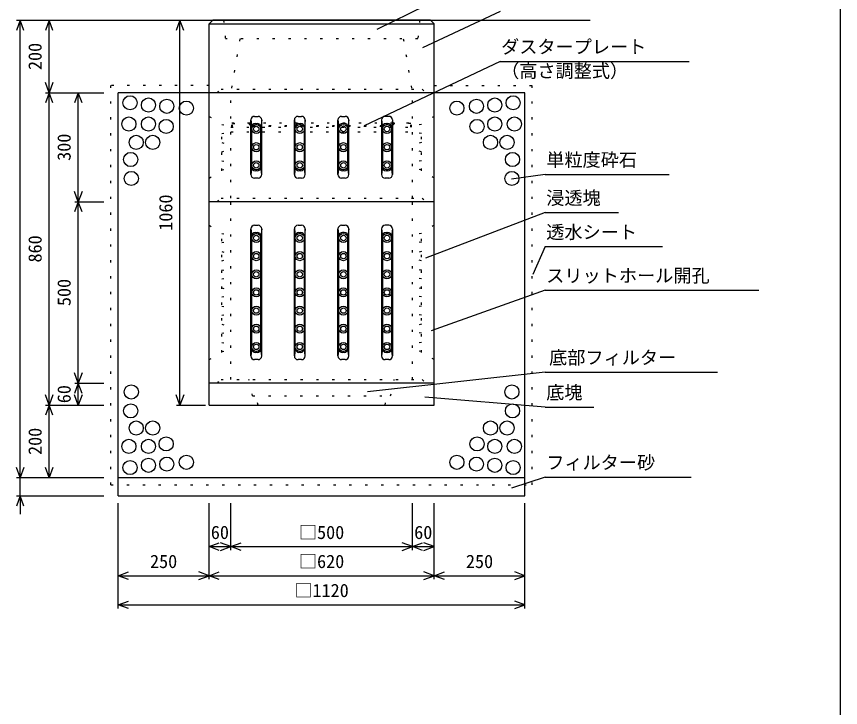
# Model space of a CAD drawing. Units: millimetres, scale not verified. Extents: x -10500 to 10500, y -7425 to 7425.
# Drawn here: x 5981 to 8250, y 2753 to 4656 of the extents above; entities that cross this region are included whole.
import ezdxf
from ezdxf.enums import TextEntityAlignment as Align

# ---------------------------------------------------------------- set-up
doc = ezdxf.new("R2010")
doc.units = ezdxf.units.MM
doc.header["$LTSCALE"] = 25
doc.linetypes.add('DOTTED', pattern=[1.75, 0.25, -1.5])
for name, color, linetype, lineweight in [('0-1_DIM', 7, 'Continuous', 25), ('0-3_HATCH', 6, 'Continuous', 25), ('0-5_OUTLINE', 3, 'Continuous', 25), ('0-6_OUTLINE2', 4, 'DOTTED', 25), ('0-7_TXT', 7, 'Continuous', 25)]:
    doc.layers.add(name, color=color, linetype=linetype, lineweight=lineweight)
doc.styles.add('ＭＳ ゴシック', font='')
doc.styles.get('ＭＳ ゴシック').set_extended_font_data('MS Gothic')

msp = doc.modelspace()

# ---------------------------------------------------------------- linework, layer by layer
at = {"layer": '0-1_DIM'}
for p, q in [((5981.02, 4645.69), (7561.02, 4645.69)), ((5991.02, 3385.69), (5991.02, 4645.69)), ((6071.02, 4445.69), (6071.02, 4645.69)), ((6071.02, 4445.69), (6071.02, 4645.69)), ((6431.02, 3585.69), (6431.02, 4645.69)), ((6061.02, 4445.69), (6221.02, 4445.69)), ((6071.02, 3585.69), (6071.02, 4445.69)), ((6151.02, 4145.69), (6151.02, 4445.69)), ((6141.02, 4145.69), (6221.02, 4145.69)), ((6151.02, 3645.69), (6151.02, 4145.69)), ((6141.02, 3645.69), (6221.02, 3645.69)), ((6141.02, 3645.69), (6221.02, 3645.69)), ((6151.02, 3585.69), (6151.02, 3645.69)), ((6061.02, 3585.69), (6221.02, 3585.69)), ((6071.02, 3385.69), (6071.02, 3585.69)), ((6421.02, 3585.69), (6501.02, 3585.69)), ((5981.02, 3385.69), (6221.02, 3385.69)), ((5991.02, 3335.69), (5991.02, 3385.69)), ((5981.02, 3335.69), (6221.02, 3335.69)), ((5991.02, 3335.69), (5991.02, 3284.89)), ((6261.02, 3025.69), (6261.02, 3315.69)), ((6511.02, 3105.69), (6511.02, 3315.69)), ((6571.02, 3185.69), (6571.02, 3315.69)), ((7071.02, 3185.69), (7071.02, 3315.69)), ((7131.02, 3105.69), (7131.02, 3315.69)), ((7381.02, 3025.69), (7381.02, 3315.69)), ((6511.02, 3195.69), (6571.02, 3195.69)), ((6571.02, 3195.69), (7071.02, 3195.69)), ((7071.02, 3195.69), (7131.02, 3195.69)), ((7131.02, 3115.69), (7381.02, 3115.69)), ((6261.02, 3035.69), (7381.02, 3035.69))]:
    msp.add_line(p, q, dxfattribs=at)
for points in [[(6001.28, 4617.5), (5991.02, 4645.69), (5980.76, 4617.5)], [(6081.28, 4617.5), (6071.02, 4645.69), (6060.76, 4617.5)], [(6441.28, 4617.5), (6431.02, 4645.69), (6420.76, 4617.5)], [(6081.28, 4473.88), (6071.02, 4445.69), (6060.76, 4473.88)], [(6081.28, 4417.5), (6071.02, 4445.69), (6060.76, 4417.5)], [(6161.28, 4417.5), (6151.02, 4445.69), (6140.76, 4417.5)], [(6161.28, 4173.88), (6151.02, 4145.69), (6140.76, 4173.88)], [(6161.28, 4117.5), (6151.02, 4145.69), (6140.76, 4117.5)], [(6161.28, 3673.88), (6151.02, 3645.69), (6140.76, 3673.88)], [(6161.28, 3617.5), (6151.02, 3645.69), (6140.76, 3617.5)], [(6081.28, 3613.88), (6071.02, 3585.69), (6060.76, 3613.88)], [(6161.28, 3613.88), (6151.02, 3585.69), (6140.76, 3613.88)], [(6441.28, 3613.88), (6431.02, 3585.69), (6420.76, 3613.88)], [(6081.28, 3557.5), (6071.02, 3585.69), (6060.76, 3557.5)], [(6001.28, 3413.88), (5991.02, 3385.69), (5980.76, 3413.88)], [(6081.28, 3413.88), (6071.02, 3385.69), (6060.76, 3413.88)], [(6001.28, 3307.5), (5991.02, 3335.69), (5980.76, 3307.5)], [(6539.21, 3185.43), (6511.02, 3195.69), (6539.21, 3205.95)], [(6542.83, 3185.43), (6571.02, 3195.69), (6542.83, 3205.95)], [(6599.21, 3185.43), (6571.02, 3195.69), (6599.21, 3205.95)], [(7042.83, 3185.43), (7071.02, 3195.69), (7042.83, 3205.95)], [(7099.21, 3185.43), (7071.02, 3195.69), (7099.21, 3205.95)], [(7102.83, 3185.43), (7131.02, 3195.69), (7102.83, 3205.95)], [(6289.21, 3105.43), (6261.02, 3115.69), (6289.21, 3125.95)], [(6261.02, 3115.69), (6511.02, 3115.69), (7131.02, 3115.69)], [(6482.83, 3105.43), (6511.02, 3115.69), (6482.83, 3125.95)], [(6539.21, 3105.43), (6511.02, 3115.69), (6539.21, 3125.95)], [(7102.83, 3105.43), (7131.02, 3115.69), (7102.83, 3125.95)], [(7159.21, 3105.43), (7131.02, 3115.69), (7159.21, 3125.95)], [(7352.83, 3105.43), (7381.02, 3115.69), (7352.83, 3125.95)], [(6289.21, 3025.43), (6261.02, 3035.69), (6289.21, 3045.95)], [(7352.83, 3025.43), (7381.02, 3035.69), (7352.83, 3045.95)]]:
    msp.add_lwpolyline(points, dxfattribs=at)
at = {"layer": '0-3_HATCH'}
for centre in [(6293.58, 4417.98), (6344.13, 4411.74), (6394.64, 4408.37), (7247.4, 4408.37), (7297.91, 4411.74), (7348.46, 4417.98), (6448.53, 4403.32), (7193.51, 4403.32), (6290.24, 4359.54), (6344.13, 4359.54), (6392.96, 4352.81), (7249.08, 4352.81), (7297.91, 4359.54), (7351.8, 4359.54), (6310.45, 4309.03), (6355.91, 4309.03), (7286.13, 4309.03), (7331.59, 4309.03), (6295.3, 4261.88), (7346.74, 4261.88), (6296.98, 4209.68), (7345.06, 4209.68), (6296.98, 3621.7), (7345.06, 3621.7), (6295.3, 3569.5), (7346.74, 3569.5), (6310.45, 3522.36), (6355.91, 3522.36), (7286.13, 3522.36), (7331.59, 3522.36), (6392.96, 3478.58), (7249.08, 3478.58), (6290.24, 3471.84), (6344.13, 3471.84), (7297.91, 3471.84), (7351.8, 3471.84), (6293.58, 3413.4), (6344.13, 3419.64), (6394.64, 3423.01), (6448.53, 3428.06), (7193.51, 3428.06), (7247.4, 3423.01), (7297.91, 3419.64), (7348.46, 3413.4)]:
    msp.add_circle(centre, 19.49, dxfattribs=at)
at = {"layer": '0-5_OUTLINE'}
for p, q in [((6511.02, 4635.69), (6521.02, 4645.69)), ((6511.02, 4635.69), (7131.02, 4635.69)), ((6511.02, 3585.69), (6511.02, 4635.69)), ((7121.02, 4645.69), (6521.02, 4645.69)), ((7121.02, 4645.69), (7131.02, 4635.69)), ((7131.02, 3585.69), (7131.02, 4635.69)), ((7381.02, 4445.69), (6261.02, 4445.69)), ((6261.02, 3335.69), (6261.02, 4445.69)), ((7381.02, 3335.69), (7381.02, 4445.69)), ((6636.02, 4380.69), (6646.02, 4380.69)), ((6756.02, 4380.69), (6766.02, 4380.69)), ((6876.02, 4380.69), (6886.02, 4380.69)), ((7006.02, 4380.69), (6996.02, 4380.69)), ((6626.02, 4370.69), (6628.52, 4350.69)), ((6626.02, 4220.69), (6626.02, 4370.69)), ((6638.52, 4360.69), (6643.52, 4360.69)), ((6656.02, 4370.69), (6653.52, 4350.69)), ((6656.02, 4220.69), (6656.02, 4370.69)), ((6746.02, 4370.69), (6748.52, 4350.69)), ((6746.02, 4220.69), (6746.02, 4370.69)), ((6758.52, 4360.69), (6763.52, 4360.69)), ((6776.02, 4370.69), (6773.52, 4350.69)), ((6776.02, 4220.69), (6776.02, 4370.69)), ((6866.02, 4370.69), (6868.52, 4350.69)), ((6866.02, 4220.69), (6866.02, 4370.69)), ((6883.52, 4360.69), (6878.52, 4360.69)), ((6896.02, 4370.69), (6893.52, 4350.69)), ((6896.02, 4220.69), (6896.02, 4370.69)), ((6986.02, 4370.69), (6988.52, 4350.69)), ((6986.02, 4370.69), (6986.02, 4220.69)), ((6998.52, 4360.69), (7003.52, 4360.69)), ((7016.02, 4370.69), (7013.52, 4350.69)), ((7016.02, 4370.69), (7016.02, 4220.69)), ((6628.52, 4240.69), (6628.52, 4350.69)), ((6653.52, 4240.69), (6653.52, 4350.69)), ((6748.52, 4240.69), (6748.52, 4350.69)), ((6773.52, 4240.69), (6773.52, 4350.69)), ((6868.52, 4240.69), (6868.52, 4350.69)), ((6893.52, 4240.69), (6893.52, 4350.69)), ((6988.52, 4350.69), (6988.52, 4240.69)), ((7013.52, 4350.69), (7013.52, 4240.69)), ((6628.52, 4240.69), (6626.02, 4220.69)), ((6643.52, 4230.69), (6638.52, 4230.69)), ((6656.02, 4220.69), (6653.52, 4240.69)), ((6748.52, 4240.69), (6746.02, 4220.69)), ((6763.52, 4230.69), (6758.52, 4230.69)), ((6776.02, 4220.69), (6773.52, 4240.69)), ((6868.52, 4240.69), (6866.02, 4220.69)), ((6883.52, 4230.69), (6878.52, 4230.69)), ((6896.02, 4220.69), (6893.52, 4240.69)), ((6988.52, 4240.69), (6986.02, 4220.69)), ((7003.52, 4230.69), (6998.52, 4230.69)), ((7016.02, 4220.69), (7013.52, 4240.69)), ((6646.02, 4210.69), (6636.02, 4210.69)), ((6766.02, 4210.69), (6756.02, 4210.69)), ((6886.02, 4210.69), (6876.02, 4210.69)), ((7006.02, 4210.69), (6996.02, 4210.69)), ((7131.02, 4145.69), (6511.02, 4145.69)), ((6626.02, 3720.69), (6626.02, 4070.69)), ((6626.02, 4070.69), (6628.52, 4050.69)), ((6636.02, 4080.69), (6646.02, 4080.69)), ((6656.02, 4070.69), (6653.52, 4050.69)), ((6656.02, 3720.69), (6656.02, 4070.69)), ((6746.02, 3720.69), (6746.02, 4070.69)), ((6746.02, 4070.69), (6748.52, 4050.69)), ((6756.02, 4080.69), (6766.02, 4080.69)), ((6776.02, 4070.69), (6773.52, 4050.69)), ((6776.02, 3720.69), (6776.02, 4070.69)), ((6866.02, 3720.69), (6866.02, 4070.69)), ((6866.02, 4070.69), (6868.52, 4050.69)), ((6876.02, 4080.69), (6886.02, 4080.69)), ((6896.02, 4070.69), (6893.52, 4050.69)), ((6896.02, 3720.69), (6896.02, 4070.69)), ((6986.02, 4070.69), (6986.02, 3720.69)), ((6986.02, 4070.69), (6988.52, 4050.69)), ((7006.02, 4080.69), (6996.02, 4080.69)), ((7016.02, 4070.69), (7013.52, 4050.69)), ((7016.02, 4070.69), (7016.02, 3720.69)), ((6628.52, 3740.69), (6628.52, 4050.69)), ((6638.52, 4060.69), (6643.52, 4060.69)), ((6653.52, 3740.69), (6653.52, 4050.69)), ((6748.52, 3740.69), (6748.52, 4050.69)), ((6758.52, 4060.69), (6763.52, 4060.69)), ((6773.52, 3740.69), (6773.52, 4050.69)), ((6868.52, 3740.69), (6868.52, 4050.69)), ((6883.52, 4060.69), (6878.52, 4060.69)), ((6893.52, 3740.69), (6893.52, 4050.69)), ((6988.52, 4050.69), (6988.52, 3740.69)), ((6998.52, 4060.69), (7003.52, 4060.69)), ((7013.52, 4050.69), (7013.52, 3740.69)), ((6628.52, 3740.69), (6626.02, 3720.69)), ((6643.52, 3730.69), (6638.52, 3730.69)), ((6656.02, 3720.69), (6653.52, 3740.69)), ((6748.52, 3740.69), (6746.02, 3720.69)), ((6763.52, 3730.69), (6758.52, 3730.69)), ((6776.02, 3720.69), (6773.52, 3740.69)), ((6868.52, 3740.69), (6866.02, 3720.69)), ((6883.52, 3730.69), (6878.52, 3730.69)), ((6896.02, 3720.69), (6893.52, 3740.69)), ((6988.52, 3740.69), (6986.02, 3720.69)), ((7003.52, 3730.69), (6998.52, 3730.69)), ((7016.02, 3720.69), (7013.52, 3740.69)), ((6646.02, 3710.69), (6636.02, 3710.69)), ((6766.02, 3710.69), (6756.02, 3710.69)), ((6886.02, 3710.69), (6876.02, 3710.69)), ((7006.02, 3710.69), (6996.02, 3710.69)), ((7131.02, 3645.69), (6511.02, 3645.69)), ((6511.02, 3585.69), (7131.02, 3585.69)), ((6261.02, 3385.69), (7381.02, 3385.69)), ((6261.02, 3335.69), (7381.02, 3335.69))]:
    msp.add_line(p, q, dxfattribs=at)
for centre, radius in [((6641.02, 4345.69), 12.5), ((6761.02, 4345.69), 12.5), ((6881.02, 4345.69), 12.5), ((7001.02, 4345.69), 12.5), ((6641.02, 4345.69), 7.5), ((6761.02, 4345.69), 7.5), ((6881.02, 4345.69), 7.5), ((7001.02, 4345.69), 7.5), ((6641.02, 4295.69), 12.5), ((6641.02, 4295.69), 7.5), ((6761.02, 4295.69), 12.5), ((6761.02, 4295.69), 7.5), ((6881.02, 4295.69), 12.5), ((6881.02, 4295.69), 7.5), ((7001.02, 4295.69), 12.5), ((7001.02, 4295.69), 7.5), ((6641.02, 4245.69), 12.5), ((6641.02, 4245.69), 7.5), ((6761.02, 4245.69), 12.5), ((6761.02, 4245.69), 7.5), ((6881.02, 4245.69), 12.5), ((6881.02, 4245.69), 7.5), ((7001.02, 4245.69), 12.5), ((7001.02, 4245.69), 7.5), ((6641.02, 4045.69), 12.5), ((6641.02, 4045.69), 7.5), ((6761.02, 4045.69), 12.5), ((6761.02, 4045.69), 7.5), ((6881.02, 4045.69), 12.5), ((6881.02, 4045.69), 7.5), ((7001.02, 4045.69), 12.5), ((7001.02, 4045.69), 7.5), ((6641.02, 3995.69), 12.5), ((6641.02, 3995.69), 7.5), ((6761.02, 3995.69), 12.5), ((6761.02, 3995.69), 7.5), ((6881.02, 3995.69), 12.5), ((6881.02, 3995.69), 7.5), ((7001.02, 3995.69), 12.5), ((7001.02, 3995.69), 7.5), ((6641.02, 3945.69), 12.5), ((6641.02, 3945.69), 7.5), ((6761.02, 3945.69), 12.5), ((6761.02, 3945.69), 7.5), ((6881.02, 3945.69), 12.5), ((6881.02, 3945.69), 7.5), ((7001.02, 3945.69), 12.5), ((7001.02, 3945.69), 7.5), ((6641.02, 3895.69), 12.5), ((6641.02, 3895.69), 7.5), ((6761.02, 3895.69), 12.5), ((6761.02, 3895.69), 7.5), ((6881.02, 3895.69), 12.5), ((6881.02, 3895.69), 7.5), ((7001.02, 3895.69), 12.5), ((7001.02, 3895.69), 7.5), ((6641.02, 3845.69), 12.5), ((6761.02, 3845.69), 12.5), ((6881.02, 3845.69), 12.5), ((7001.02, 3845.69), 12.5), ((6641.02, 3845.69), 7.5), ((6761.02, 3845.69), 7.5), ((6881.02, 3845.69), 7.5), ((7001.02, 3845.69), 7.5), ((6641.02, 3795.69), 12.5), ((6641.02, 3795.69), 7.5), ((6761.02, 3795.69), 12.5), ((6761.02, 3795.69), 7.5), ((6881.02, 3795.69), 12.5), ((6881.02, 3795.69), 7.5), ((7001.02, 3795.69), 12.5), ((7001.02, 3795.69), 7.5), ((6641.02, 3745.69), 12.5), ((6641.02, 3745.69), 7.5), ((6761.02, 3745.69), 12.5), ((6761.02, 3745.69), 7.5), ((6881.02, 3745.69), 12.5), ((6881.02, 3745.69), 7.5), ((7001.02, 3745.69), 12.5), ((7001.02, 3745.69), 7.5)]:
    msp.add_circle(centre, radius, dxfattribs=at)
for centre, start, end in [((6636.02, 4370.69), 90, 180), ((6646.02, 4370.69), 0, 90), ((6756.02, 4370.69), 90, 180), ((6766.02, 4370.69), 0, 90), ((6876.02, 4370.69), 90, 180), ((6886.02, 4370.69), 0, 90), ((6996.02, 4370.69), 90, 180), ((7006.02, 4370.69), 0, 90), ((6638.52, 4350.69), 90, 180), ((6643.52, 4350.69), 0, 90), ((6758.52, 4350.69), 90, 180), ((6763.52, 4350.69), 0, 90), ((6878.52, 4350.69), 90, 180), ((6883.52, 4350.69), 0, 90), ((6998.52, 4350.69), 90, 180), ((7003.52, 4350.69), 0, 90), ((6638.52, 4240.69), 180, 270), ((6643.52, 4240.69), 270, 0), ((6758.52, 4240.69), 180, 270), ((6763.52, 4240.69), 270, 0), ((6878.52, 4240.69), 180, 270), ((6883.52, 4240.69), 270, 0), ((6998.52, 4240.69), 180, 270), ((7003.52, 4240.69), 270, 0), ((6636.02, 4220.69), 180, 270), ((6646.02, 4220.69), 270, 0), ((6756.02, 4220.69), 180, 270), ((6766.02, 4220.69), 270, 0), ((6876.02, 4220.69), 180, 270), ((6886.02, 4220.69), 270, 0), ((6996.02, 4220.69), 180, 270), ((7006.02, 4220.69), 270, 0), ((6636.02, 4070.69), 90, 180), ((6646.02, 4070.69), 0, 90), ((6756.02, 4070.69), 90, 180), ((6766.02, 4070.69), 0, 90), ((6876.02, 4070.69), 90, 180), ((6886.02, 4070.69), 0, 90), ((6996.02, 4070.69), 90, 180), ((7006.02, 4070.69), 0, 90), ((6638.52, 4050.69), 90, 180), ((6643.52, 4050.69), 0, 90), ((6758.52, 4050.69), 90, 180), ((6763.52, 4050.69), 0, 90), ((6878.52, 4050.69), 90, 180), ((6883.52, 4050.69), 0, 90), ((6998.52, 4050.69), 90, 180), ((7003.52, 4050.69), 0, 90), ((6638.52, 3740.69), 180, 270), ((6643.52, 3740.69), 270, 0), ((6758.52, 3740.69), 180, 270), ((6763.52, 3740.69), 270, 0), ((6878.52, 3740.69), 180, 270), ((6883.52, 3740.69), 270, 0), ((6998.52, 3740.69), 180, 270), ((7003.52, 3740.69), 270, 0), ((6636.02, 3720.69), 180, 270), ((6646.02, 3720.69), 270, 0), ((6756.02, 3720.69), 180, 270), ((6766.02, 3720.69), 270, 0), ((6876.02, 3720.69), 180, 270), ((6886.02, 3720.69), 270, 0), ((6996.02, 3720.69), 180, 270), ((7006.02, 3720.69), 270, 0)]:
    msp.add_arc(centre, 10, start, end, dxfattribs=at)
at = {"layer": '0-6_OUTLINE2'}
for p, q in [((6551.02, 4645.69), (6556.02, 4593.69)), ((6596.02, 4593.69), (6571.02, 4445.69)), ((7046.02, 4593.69), (7071.02, 4445.69)), ((6511.02, 4465.69), (6241.02, 4465.69)), ((6241.02, 3365.69), (6241.02, 4465.69)), ((6534.02, 4445.69), (6544.02, 4455.69)), ((6544.02, 4455.69), (7098.02, 4455.69)), ((7098.02, 4455.69), (7108.02, 4445.69)), ((7131.02, 4465.69), (7401.02, 4465.69)), ((7401.02, 3365.69), (7401.02, 4465.69)), ((6571.02, 4155.69), (6571.02, 4445.69)), ((7071.02, 4155.69), (7071.02, 4445.69)), ((6511.02, 4380.69), (6546.02, 4360.69)), ((7131.02, 4380.69), (7096.02, 4360.69)), ((6546.02, 4230.69), (6546.02, 4360.69)), ((6546.02, 4358.19), (6571.02, 4353.19)), ((6573.52, 4363.19), (7068.52, 4363.19)), ((6573.52, 4351.19), (6573.52, 4363.19)), ((6575.52, 4361.19), (6620.19, 4361.19)), ((6575.52, 4351.19), (6575.52, 4361.19)), ((6620.19, 4361.19), (6629.61, 4351.78)), ((6621.02, 4363.19), (6631.02, 4353.19)), ((6623.85, 4363.19), (6622.43, 4361.78)), ((6623.85, 4363.19), (6631.85, 4355.19)), ((7018.19, 4363.19), (7010.19, 4355.19)), ((7021.02, 4363.19), (7011.02, 4353.19)), ((7021.85, 4361.19), (7012.43, 4351.78)), ((7018.19, 4363.19), (7019.61, 4361.78)), ((7066.52, 4361.19), (7021.85, 4361.19)), ((7066.52, 4351.19), (7066.52, 4361.19)), ((7068.52, 4351.19), (7068.52, 4363.19)), ((7096.02, 4358.19), (7071.02, 4353.19)), ((7096.02, 4230.69), (7096.02, 4360.69)), ((6546.02, 4333.19), (6571.02, 4338.19)), ((6571.02, 4351.19), (7071.02, 4351.19)), ((6571.02, 4338.19), (7071.02, 4338.19)), ((6631.02, 4353.19), (7011.02, 4353.19)), ((6631.85, 4355.19), (7010.19, 4355.19)), ((7011.02, 4353.19), (7012.43, 4351.78)), ((7096.02, 4333.19), (7071.02, 4338.19)), ((6546.02, 4308.19), (6571.02, 4303.19)), ((7096.02, 4308.19), (7071.02, 4303.19)), ((6546.02, 4283.19), (6571.02, 4288.19)), ((7096.02, 4283.19), (7071.02, 4288.19)), ((6546.02, 4258.19), (6571.02, 4253.19)), ((7096.02, 4258.19), (7071.02, 4253.19)), ((6511.02, 4210.69), (6546.02, 4230.69)), ((6546.02, 4233.19), (6571.02, 4238.19)), ((7096.02, 4233.19), (7071.02, 4238.19)), ((7131.02, 4210.69), (7096.02, 4230.69)), ((6534.02, 4145.69), (6544.02, 4155.69)), ((6544.02, 4155.69), (7098.02, 4155.69)), ((7098.02, 4155.69), (7108.02, 4145.69)), ((6571.02, 3655.69), (6571.02, 4145.69)), ((7071.02, 3655.69), (7071.02, 4145.69)), ((6511.02, 4080.69), (6546.02, 4060.69)), ((7131.02, 4080.69), (7096.02, 4060.69)), ((6546.02, 4058.19), (6571.02, 4053.19)), ((7096.02, 4058.19), (7071.02, 4053.19)), ((7096.02, 3730.69), (7096.02, 4060.69)), ((6546.02, 4033.19), (6571.02, 4038.19)), ((7096.02, 4033.19), (7071.02, 4038.19)), ((6546.02, 4008.19), (6571.02, 4003.19)), ((7096.02, 4008.19), (7071.02, 4003.19)), ((6546.02, 3983.19), (6571.02, 3988.19)), ((7096.02, 3983.19), (7071.02, 3988.19)), ((6546.02, 3958.19), (6571.02, 3953.19)), ((7096.02, 3958.19), (7071.02, 3953.19)), ((6546.02, 3933.19), (6571.02, 3938.19)), ((7096.02, 3933.19), (7071.02, 3938.19)), ((6546.02, 3908.19), (6571.02, 3903.19)), ((7096.02, 3908.19), (7071.02, 3903.19)), ((6546.02, 3883.19), (6571.02, 3888.19)), ((7096.02, 3883.19), (7071.02, 3888.19)), ((6546.02, 3858.19), (6571.02, 3853.19)), ((7096.02, 3858.19), (7071.02, 3853.19)), ((6546.02, 3833.19), (6571.02, 3838.19)), ((7096.02, 3833.19), (7071.02, 3838.19)), ((6546.02, 3808.19), (6571.02, 3803.19)), ((7096.02, 3808.19), (7071.02, 3803.19)), ((6546.02, 3783.19), (6571.02, 3788.19)), ((7096.02, 3783.19), (7071.02, 3788.19)), ((6546.02, 3758.19), (6571.02, 3753.19)), ((7096.02, 3758.19), (7071.02, 3753.19)), ((6546.02, 3733.19), (6571.02, 3738.19)), ((7096.02, 3733.19), (7071.02, 3738.19)), ((7131.02, 3710.69), (7096.02, 3730.69)), ((6534.02, 3645.69), (6544.02, 3655.69)), ((6544.02, 3655.69), (7098.02, 3655.69)), ((6631.02, 3610.69), (6621.02, 3655.69)), ((7098.02, 3655.69), (7108.02, 3645.69)), ((6646.02, 3585.69), (6641.02, 3610.69)), ((6996.02, 3585.69), (7001.02, 3610.69)), ((6241.02, 3365.69), (7401.02, 3365.69))]:
    msp.add_line(p, q, dxfattribs=at)
for points in [[(7091.02, 4645.69), (7086.02, 4593.69), (6556.02, 4593.69)], [(6511.02, 3710.69), (6546.02, 3730.69), (6546.02, 4060.69)], [(6631.02, 3610.69), (7011.02, 3610.69), (7021.02, 3655.69)]]:
    msp.add_lwpolyline(points, dxfattribs=at)
at = {"layer": '0-7_TXT'}
for p, q in [((8250, 547.57), (8250, 5707.57)), ((7312.55, 4787.47), (6972.78, 4619.54)), ((7312.55, 4669.25), (7099.07, 4569.03)), ((7312.55, 4532.04), (6937.81, 4354.66)), ((7312.55, 4532.04), (7833.17, 4532.04)), ((7436.94, 4220.85), (7343.67, 4207.99)), ((7436.94, 4220.85), (7777.99, 4220.85)), ((7436.94, 4115.67), (7107.46, 3990.43)), ((7436.94, 4115.67), (7638.39, 4115.67)), ((7436.94, 4021.82), (7402.42, 3945.17)), ((7436.94, 4021.82), (7759.8, 4021.82)), ((7436.94, 3901.86), (7122.41, 3790.14)), ((7436.94, 3901.86), (8025.09, 3901.86)), ((7436.94, 3676.2), (6947.37, 3621.76)), ((7436.94, 3676.2), (7910.78, 3676.2)), ((7436.94, 3579.96), (7105.15, 3606.96)), ((7436.94, 3579.96), (7570.8, 3579.96)), ((7436.94, 3387.17), (7343.63, 3356.72)), ((7436.94, 3387.17), (7838.54, 3387.17))]:
    msp.add_line(p, q, dxfattribs=at)

# ---------------------------------------------------------------- texts
at = {"layer": '0-1_DIM', "style": 'ＭＳ ゴシック'}
for s, p in [('200', (6061.02, 4508.19)), ('300', (6141.02, 4258.19)), ('1060', (6421.02, 4065.69)), ('860', (6061.02, 3978.19)), ('500', (6141.02, 3858.19)), ('60', (6141.02, 3590.69)), ('200', (6061.02, 3448.19))]:
    msp.add_text(s, height=36.66, rotation=90, dxfattribs=at).set_placement(p, align=Align.BOTTOM_LEFT)
for s, p in [('60', (6516.02, 3205.69)), ('□500', (6758.52, 3205.69)), ('60', (7076.02, 3205.69)), ('250', (6348.52, 3125.69)), ('□620', (6758.52, 3125.69)), ('250', (7218.52, 3125.69)), ('□1120', (6746.02, 3045.69))]:
    msp.add_text(s, height=36.66, dxfattribs=at).set_placement(p, align=Align.BOTTOM_LEFT)
at = {"layer": '0-7_TXT', "style": 'ＭＳ ゴシック'}
for s, p in [('ダスタープレート', (7315.22, 4542.88)), ('（高さ調整式）', (7315.22, 4476.46)), ('単粒度砕石', (7439.6, 4231.7)), ('浸透塊', (7439.6, 4126.51)), ('透水シート', (7439.6, 4032.66)), ('スリットホール開孔', (7439.6, 3912.7)), ('底部フィルター', (7447.52, 3687.04)), ('底塊', (7439.6, 3590.8)), ('フィルター砂', (7439.6, 3398.01))]:
    msp.add_text(s, height=36.66, dxfattribs=at).set_placement(p, align=Align.BOTTOM_LEFT)

doc.saveas('drawing.dxf')
